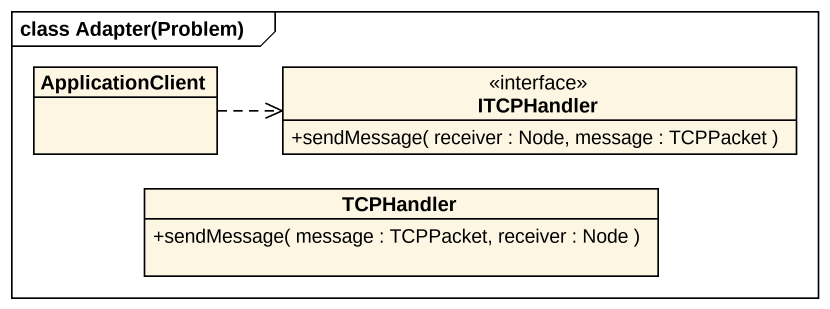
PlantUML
@startuml
mainframe class Adapter(Problem)
hide circle
hide empty members
skinparam classAttributeIconSize 0
class ApplicationClient
interface ITCPHandler {
  +sendMessage( receiver : Node, message : TCPPacket )
}
class TCPHandler {
  +sendMessage( message : TCPPacket, receiver : Node )
}
ApplicationClient .right.> ITCPHandler
@enduml
